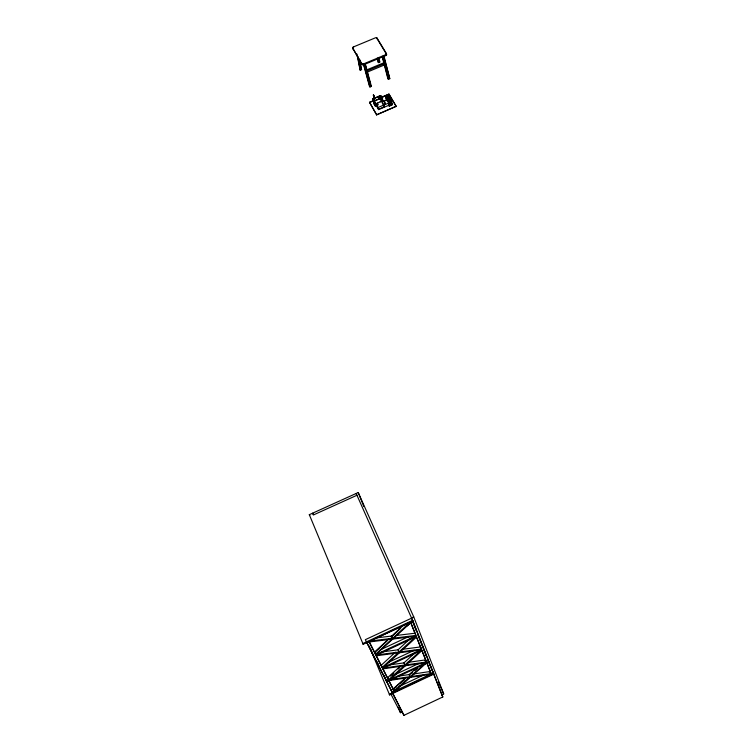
<?xml version="1.0" encoding="UTF-8"?>
<svg xmlns="http://www.w3.org/2000/svg" width="753" height="753" viewBox="0 0 753 753"><rect width="100%" height="100%" fill="white"/><g stroke="black" fill="none" stroke-linecap="round" stroke-linejoin="round"><path stroke-width="1.13" d="M407.213 625.912L410.79 622.59L409.416 622.778L375.465 654.395L374.523 652.154L389.113 638.544M369.111 641.857L369.789 641.208M390.976 636.793L404.257 624.397M382.75 668.777L383.39 668.175M375.182 652.089L387.051 641.01M391.296 637.057L400.624 628.35M410.3 623.051L375.615 654.686L416.07 635.805L410.63 622.194M388.887 680.891L421.953 650.526M389.056 681.22L389.988 680.373M395.419 652.211L381.178 665.304L382.1 667.497L415.214 637.113M381.922 651.919L398.036 649.811L409.905 638.892M383.352 667.487L416.569 637.047M417.67 666.989L409.218 674.556L410.121 676.655L388.388 679.912L387.494 677.775L400.417 666.057M389.47 664.908L403.937 662.875L414.752 653.077M390.44 676.053L393.866 672.947M398.149 669.059L399.871 667.506M388.388 679.912L420.692 650.705M396.04 687.225L393.151 688.957L394.035 691.056L393.141 688.929L405.773 677.625M404.926 678.848L393.744 688.844L394.647 690.934M409.218 675.008L412.663 671.93M414.376 670.396L416.955 668.09M400.219 683.489L404.399 679.752M414.611 670.631L417.181 668.335M425.661 662.819L393.141 691.819M395.25 690.812L426.81 662.668M410.733 622.637L410.093 622.693M392.266 689.729L393.151 688.957M393.452 689.55L394.431 688.713L393.301 689.24L389.15 681.051M426.462 663.44L426.951 663.026M394.337 691.64L395.316 690.802L394.035 691.047L395.174 690.868M424.654 660.748L425.247 660.673M400.295 712.216L402.055 711.378M390.609 693.513L400.549 712.715L402.318 711.877M356.517 494.335L356.169 493.479L412.936 621.121L363.162 644.286L309.314 514.675L358.23 492.537L413.726 616.876L443.686 693.908L441.851 694.774L442.811 696.958L403.928 715.35L392.708 693.485M398.657 686.717L422.988 675.281M429.332 672.288L430.368 671.798L426.97 663.299M392.106 692.308L433.342 672.9M428.664 662.254L433.596 673.549L389.329 694.388L389.612 694.934L433.822 674.133L432.994 672.269M421.529 649.462L382.279 667.836L368.97 641.584L369.459 641.528M394.544 690.953L394.177 691.329L382.628 668.532L421.812 650.178M392.953 675.62L418.329 663.713M386.43 681.239L428.786 661.35M380.246 649.858L408.691 636.586M375.982 655.43L416.371 636.567L431.281 673.869M388.03 662.536L414.235 650.272M420.475 649.952L399.344 652.785L400.257 651.91L421.388 649.114L420.428 646.949L402.742 649.265M413.726 616.876L411.533 617.902L442.03 695.179M411.646 618.138L365.337 639.673L392.426 692.929L391.231 690.209M366.589 642.544L412.889 620.999M356.96 495.258L313.342 514.996L312.589 513.188L313.003 514.026M373.215 98.972L374.41 101.043L375.126 105.891L373.94 103.829L373.432 99.914M376.152 103.754L378.674 109.223L384.435 106.794L381.912 101.326C382.486 107.161 388.379 104.761 383.277 100.328L380.105 101.947M383.277 100.328L375.399 104.036L375.907 105.872L378.062 104.959L377.564 103.133L375.549 104.3M384.049 101.147L389.969 98.662M377.837 104.338L376.754 104.789L378.599 109.59L392.238 103.848L390.421 99.434M387.663 101.166L387.437 100.111L391.033 98.605L387.588 100.375L387.814 101.42M376.839 105.156L375.907 105.872M389.169 100.648L388.087 101.109L389.245 106.079L390.327 105.627L389.263 100.648L388.181 101.1L389.245 106.079M383.597 104.714L385.404 103.952M378.26 107.397L384.03 104.968M391.795 101.759L383.522 105.241L384.435 106.794M389.094 105.815L390.327 105.627M390.901 105.382L391.974 104.931L390.92 99.951L389.838 100.403L390.751 105.119L391.974 104.931M396.191 106.305L376.604 114.833L396.191 106.305L388.981 94.097L381.404 97.278M363.501 64.485L369.441 86.153L370.147 85.861M370.551 84.458L366.937 71.187L367.473 72.015L384.642 64.852L384.086 64.033L387.814 78.463L388.52 78.171M369.441 86.153L369.977 86.99L371.398 86.397L365.44 64.57A5.412 0.828 68 0 0 365.083 63.45M387.814 78.463L388.369 79.291L389.781 78.698L384.143 56.786A5.403 0.913 68.1 0 0 383.983 56.24M374.119 99.321L373.516 94.963L374.655 98.37M374.42 96.516L373.159 95.113M372.801 98.859L380.707 95.537L381.969 97.862L374.053 101.194L372.801 98.859L373.94 103.829M378.467 96.582L380.03 98.492L379.851 99.434L378.467 96.582L379.851 99.434M372.857 99.123L380.707 95.537M378.646 97.372L378.825 96.431M376.604 114.833L369.497 102.276L373.827 100.46M369.554 102.54L373.883 100.723M381.46 97.542L388.981 94.097M386.468 100.742L385.442 96.44L386.524 95.989L389.32 100.911L388.237 101.363L385.508 96.704L386.524 95.989M387.098 95.744L388.181 95.292L390.976 100.215L389.894 100.667L387.098 95.744L389.838 100.403L391.4 99.914L391.184 98.869M379.776 98.907L382.646 97.702L381.743 96.158L382.703 97.965L379.832 99.17M387.155 96.008L388.181 95.292M385.658 96.958L386.731 96.506L387.343 99.34M352.733 48.154L361.807 63.694A1.186 0.866 -13.6 0 0 363.341 64.005L385.752 54.668A1.186 0.857 -12.7 0 0 386.374 53.463L377.046 38.064A1.177 0.838 -13 0 0 375.531 37.772L353.373 46.959A1.177 0.847 -13.9 0 0 352.733 48.154L361.995 64.513A1.186 0.866 -13.6 0 0 363.53 64.824L385.922 55.496A1.186 0.857 -12.7 0 0 386.543 54.291L386.374 53.463M356.894 54.056L360.179 70.198L361.581 69.615L359.849 59.826M377.253 58.216L378.364 62.612L379.766 62.028L379.051 57.379M366.598 69.963L383.766 62.81L384.331 63.638L367.144 70.801L364.941 63.883A3.84 0.584 68 0 0 364.819 63.497M394.035 691.056L395.316 690.802M411.232 676.561L431.158 673.559L430.245 671.488L412.54 674.123M388.727 680.571L409.208 677.474M410.319 677.371L430.245 674.359M397.979 676.232L409.218 674.556M406.018 664.927L426.546 662.009L421.84 650.47M403.928 665.868L382.797 668.88L383.71 668.024L404.86 665.021L403.937 662.875M405.076 665.774L425.605 662.847M407.364 662.461L425.605 659.901M393.141 688.929L394.299 688.769M377.102 654.903L398.986 652.004L398.036 649.811M376.171 655.788L398.026 652.879M425.897 663.515L427.083 663.365M387.494 677.775L388.106 677.691L387.663 678.105L382.552 668.024M414.931 636.332L369.168 641.97L370.118 641.048L415.92 635.428L414.941 633.226L395.438 635.579M375.954 637.942L391.805 636.021L392.774 638.271M383.71 667.167L382.26 667.346L381.347 665.153M374.674 652.456L375.323 652.38M389.781 78.698L383.625 56.099M370.853 85.56L371.398 86.397M376.858 38.582A1.177 0.838 -13 0 1 377.225 38.892L386.543 54.291M389.037 94.36L396.238 106.568M390.412 100.751L392.238 103.848M385.442 96.44L388.181 101.1M383.343 100.591L385.461 104.215M380.406 95.951L382.232 100.846M380.152 98.681L381.592 101.147M379.004 97.222L380.209 99.283M373.94 100.262L376.425 104.563M374.42 102.342L378.599 109.59M374.297 103.679L375.483 105.74M369.497 102.276L376.547 114.578M379.164 60.918L379.766 62.028M360.988 68.495L361.581 69.615M363.162 644.286L362.795 643.589L412.644 620.387L442.811 696.958M392.454 692.638L403.928 715.35M366.73 642.394L391.551 690.83M369.328 641.895L375.05 653.19M376.227 655.515L381.357 665.652M309.314 514.675L309.728 515.513M438.481 682.171L443.686 693.908M391.664 636.153L392.633 638.403M398.309 707.368L400.549 712.715M384.058 675.432L386.769 681.889L429.059 662.038L427.535 659.393M377.234 661.896L379.173 666.678M370.504 648.766L372.763 654.169M369.092 645.933L389.612 694.934M410.649 622.477L415.091 633.602M416.804 637.876L420.833 647.957M358.23 492.537L363.85 506.571M412.832 622.185L416.578 631.654M417.699 634.487L422.414 646.441M422.678 647.091L426.32 656.315M369.977 86.99L364 65.172A5.412 0.819 67.9 0 0 363.831 64.626M382.195 56.701L383.776 62.819M388.369 79.291L382.712 57.379A5.412 0.904 68.1 0 0 382.355 56.259M353.373 46.959L353.562 47.787A1.177 0.847 -13.9 0 0 352.922 48.973M361.807 63.694L361.995 64.513M363.341 64.005L363.53 64.824M373.516 94.963L374.476 99.17M375.126 105.891L373.996 100.93L381.912 97.608L382.59 100.695M381.347 98.427L381.451 100.667L380.82 97.843M387.917 99.104L387.306 96.271L388.388 95.819L389.188 99.594M377.046 38.064L377.225 38.892M385.752 54.668L385.922 55.496M359.642 60.88L360.791 67.403M357.713 56.362L360.179 70.198M377.686 58.235L378.364 62.612M383.164 56.739A4.622 0.781 68.1 0 1 383.286 57.181"/></g></svg>
